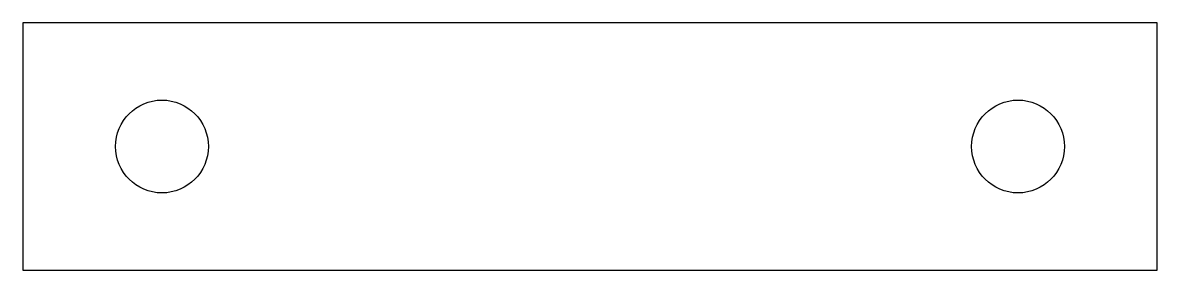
# Model space of a CAD drawing. Header units: millimetres. Extents: x -27.5 to 27.5, y -6 to 6.
import ezdxf

# ---------------------------------------------------------------- set-up
doc = ezdxf.new("R2010")
doc.units = ezdxf.units.MM

msp = doc.modelspace()

# ---------------------------------------------------------------- linework, layer by layer
at = {"color": 7, "linetype": 'Continuous', "lineweight": 25}
for p, q in [((27.5, 6), (-27.5, 6)), ((-27.5, 6), (-27.5, -6)), ((27.5, -6), (27.5, 6)), ((-27.5, -6), (27.5, -6))]:
    msp.add_line(p, q, dxfattribs=at)
for centre in [(-20.75, 0), (20.75, 0)]:
    msp.add_circle(centre, 2.25, dxfattribs=at)

doc.saveas('drawing.dxf')
